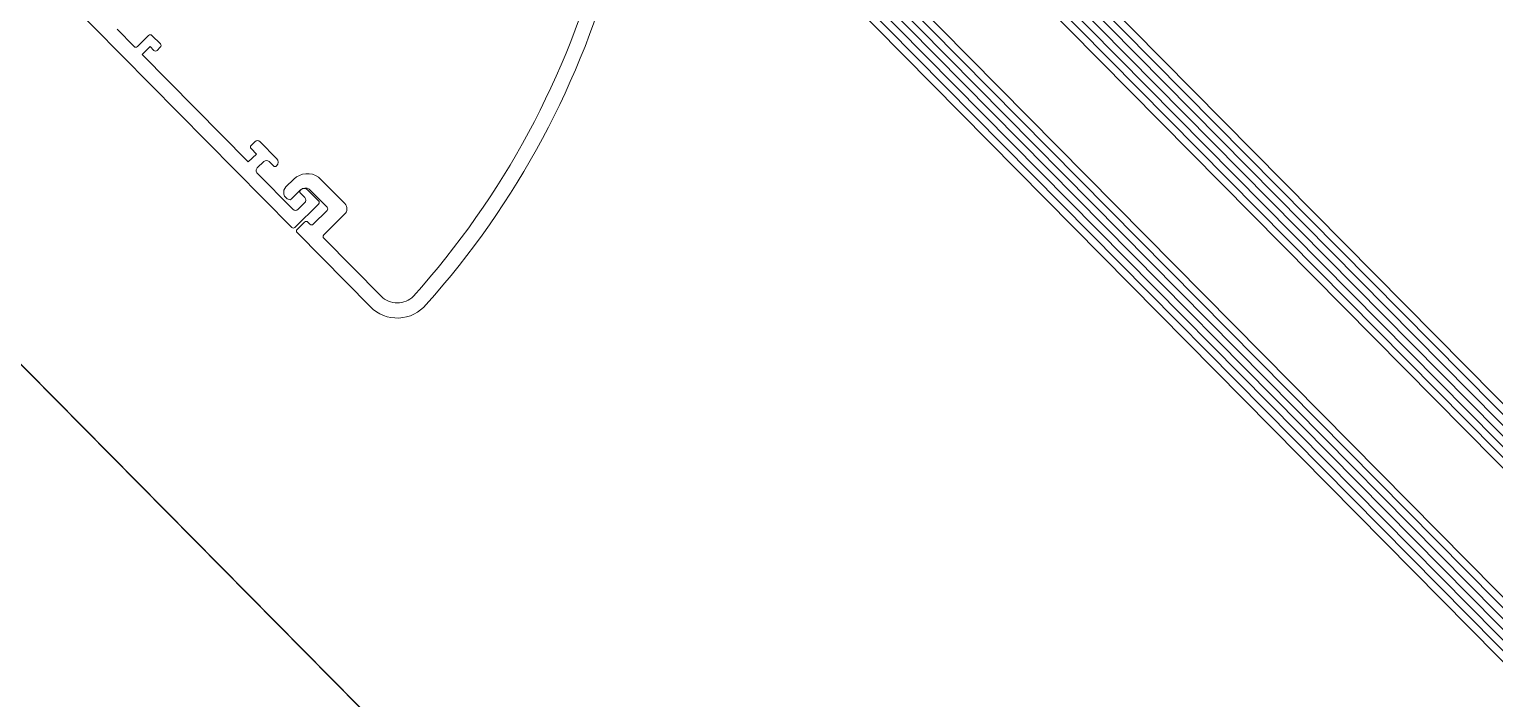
# Model space of a CAD drawing. Header units: centimetres. Extents: x 118932 to 154602, y -32682 to -23521.
# Drawn here: x 137600.07 to 137619.47, y -25837.39 to -25828.52 of the extents above; entities that cross this region are included whole.
import ezdxf

# ---------------------------------------------------------------- set-up
doc = ezdxf.new("R2010")
doc.units = ezdxf.units.CM
doc.header["$LTSCALE"] = 50
doc.header["$MEASUREMENT"] = 0
for name, color, linetype, lineweight, true_color in [('GEN_02_TF_Pencere', 7, 'Continuous', 9, 0x6093ac), ('GEN_05_ML_Alçıpan_giydirme', 7, 'Continuous', 18, 0x7ebab5), ('GEN_05_ML_Mermer', 7, 'Continuous', 9, 0x9d8692)]:
    doc.layers.add(name, color=color, linetype=linetype, lineweight=lineweight, true_color=true_color)

# ---------------------------------------------------------------- blocks, each defined once
blk = doc.blocks.new('LEVEL 0_E BLOK_GÖRÜNÜŞ')
at = {"layer": 'GEN_02_TF_Pencere'}
blk.add_lwpolyline([(-40.651, -414.57), (-212.7, -240.481)], dxfattribs=at)
blk = doc.blocks.new('P7_')
at = {"layer": 'GEN_02_TF_Pencere', "extrusion": (0, 0, -1)}
for p, q in [((163379.764, -16165.653, 0), (163381.145, -16165.653, 0)), ((163381.175, -16165.683, 0), (163381.175, -16165.823, 0)), ((163380.845, -16165.853, 0), (163379.764, -16165.853, 0)), ((163380.875, -16166.272, 0), (163380.875, -16165.883, 0)), ((163381.075, -16165.883, 0), (163381.075, -16166.142, 0)), ((163381.145, -16165.853, 0), (163381.105, -16165.853, 0)), ((163381.515, -16166.083, 0), (163381.515, -16165.911, 0)), ((163381.679, -16165.973, 0), (163381.679, -16166.122, 0)), ((163381.105, -16166.172, 0), (163381.44, -16166.172, 0)), ((163381.468, -16166.372, 0), (163380.975, -16166.372, 0))]:
    blk.add_line(p, q, dxfattribs=at)
at = {"layer": 'GEN_02_TF_Pencere'}
for p, q in [((163381.215, -16166.121, 0), (163381.215, -16165.681, 0)), ((163381.245, -16165.651, 0), (163391.185, -16165.651, 0)), ((163381.245, -16165.651, 0), (163381.245, -16165.651, 0)), ((163381.355, -16165.881, 0), (163381.355, -16166.001, 0)), ((163382.075, -16165.831, 0), (163381.405, -16165.831, 0)), ((163382.125, -16166.001, 0), (163382.125, -16165.881, 0)), ((163384.265, -16165.851, 0), (163382.265, -16165.851, 0)), ((163382.265, -16165.851, 0), (163382.265, -16166.001, 0)), ((163384.265, -16166.001, 0), (163384.265, -16165.851, 0)), ((163384.385, -16165.881, 0), (163384.385, -16166.091, 0)), ((163384.735, -16165.851, 0), (163384.415, -16165.851, 0)), ((163381.405, -16166.051, 0), (163381.485, -16166.051, 0)), ((163381.995, -16166.051, 0), (163382.075, -16166.051, 0)), ((163382.265, -16166.001, 0), (163382.365, -16166.001, 0)), ((163382.395, -16166.031, 0), (163382.395, -16166.101, 0)), ((163384.165, -16166.091, 0), (163384.165, -16166.031, 0)), ((163384.195, -16166.001, 0), (163384.265, -16166.001, 0)), ((163381.445, -16166.151, 0), (163381.245, -16166.151, 0)), ((163382.345, -16166.151, 0), (163382.035, -16166.151, 0)), ((163384.355, -16166.121, 0), (163384.195, -16166.121, 0)), ((163303.574, -16173.019, 0), (163382.665, -16173.019, 0)), ((163301.785, -16173.219, 0), (163382.715, -16173.219, 0)), ((163303.656, -16173.119, 0), (163382.715, -16173.119, 0)), ((163301.785, -16173.319, 0), (163382.715, -16173.319, 0)), ((163301.785, -16173.419, 0), (163382.715, -16173.419, 0)), ((163301.785, -16173.519, 0), (163382.715, -16173.519, 0)), ((163302.16, -16173.619, 0), (163382.34, -16173.619, 0)), ((163302.16, -16174.819, 0), (163382.34, -16174.819, 0)), ((163301.785, -16174.919, 0), (163382.715, -16174.919, 0)), ((163301.785, -16175.019, 0), (163382.715, -16175.019, 0)), ((163301.785, -16175.119, 0), (163382.715, -16175.119, 0)), ((163301.785, -16175.219, 0), (163382.715, -16175.219, 0)), ((163301.785, -16175.319, 0), (163382.715, -16175.319, 0)), ((163301.835, -16175.419, 0), (163382.665, -16175.419, 0))]:
    blk.add_line(p, q, dxfattribs=at)
at = {"layer": 'GEN_02_TF_Pencere', "extrusion": (0, 0, -1)}
for centre, radius, start, end in [((-163379.764, -16166.153, 0), 0.5, 354.4787, 90), ((-163381.145, -16165.683, 0), 0.03, 90, 180), ((-163379.764, -16166.153, 0), 0.3, 359.1788, 90), ((-163380.845, -16165.883, 0), 0.03, 90, 180), ((-163381.105, -16165.883, 0), 0.03, 360, 90), ((-163381.145, -16165.823, 0), 0.03, 180, 270), ((-163381.545, -16165.911, 0), 0.03, 359.9999, 61.2907), ((-163381.579, -16165.973, 0), 0.1, 61.2651, 180.0257), ((-163381.424, -16166.082, 0), 0.0907, 180.1582, 260.041), ((-163390.594, -16165.498, 0), 11.35, 329.2896, 356.4497), ((-163390.594, -16165.498, 0), 11.15, 329.2971, 356.6114), ((-163380.975, -16166.272, 0), 0.1, 270, 0), ((-163381.105, -16166.142, 0), 0.03, 270, 0), ((-163381.424, -16166.121, 0), 0.254, 180.1582, 260.0409)]:
    blk.add_arc(centre, radius, start, end, dxfattribs=at)
at = {"layer": 'GEN_02_TF_Pencere'}
for centre, radius, start, end in [((163381.245, -16165.681, 0), 0.03, 90, 180), ((163381.405, -16165.881, 0), 0.05, 90, 180), ((163382.075, -16165.881, 0), 0.05, 360, 90), ((163384.415, -16165.881, 0), 0.03, 90, 180), ((163381.405, -16166.001, 0), 0.05, 180, 270), ((163381.445, -16166.081, 0), 0.07, 270, 0), ((163381.485, -16166.081, 0), 0.03, 360, 90), ((163381.995, -16166.081, 0), 0.03, 90, 180), ((163382.035, -16166.081, 0), 0.07, 180, 270), ((163382.075, -16166.001, 0), 0.05, 270, 0), ((163382.345, -16166.101, 0), 0.05, 270, 0), ((163382.365, -16166.031, 0), 0.03, 360, 90), ((163384.195, -16166.031, 0), 0.03, 90, 180), ((163384.195, -16166.091, 0), 0.03, 180, 270), ((163384.355, -16166.091, 0), 0.03, 270, 0), ((163381.245, -16166.121, 0), 0.03, 180, 270)]:
    blk.add_arc(centre, radius, start, end, dxfattribs=at)
at = {"layer": 'GEN_05_ML_Mermer', "elevation": 0}
blk.add_lwpolyline([(163483.715, -16179.824), (163288.715, -16179.824), (163288.715, -16161.825), (163483.715, -16161.825)], close=True, dxfattribs=at)
blk = doc.blocks.new('DOGRAMA LEVEL 0 E BLOK')
at = {"layer": 'GEN_05_ML_Alçıpan_giydirme', "color": 1, "rotation": 134.9735630740619}
blk.add_blockref('P7_', (103550.349, -126647.445, 0), dxfattribs=at)

msp = doc.modelspace()

# ---------------------------------------------------------------- block references
msp.add_blockref('LEVEL 0_E BLOK_GÖRÜNÜŞ', (137741.489, -25520.469, 0))
at = {"rotation": 359.6887739338809}
msp.add_blockref('DOGRAMA LEVEL 0 E BLOK', (138089.785, -26193.192), dxfattribs=at)

doc.saveas('drawing.dxf')
